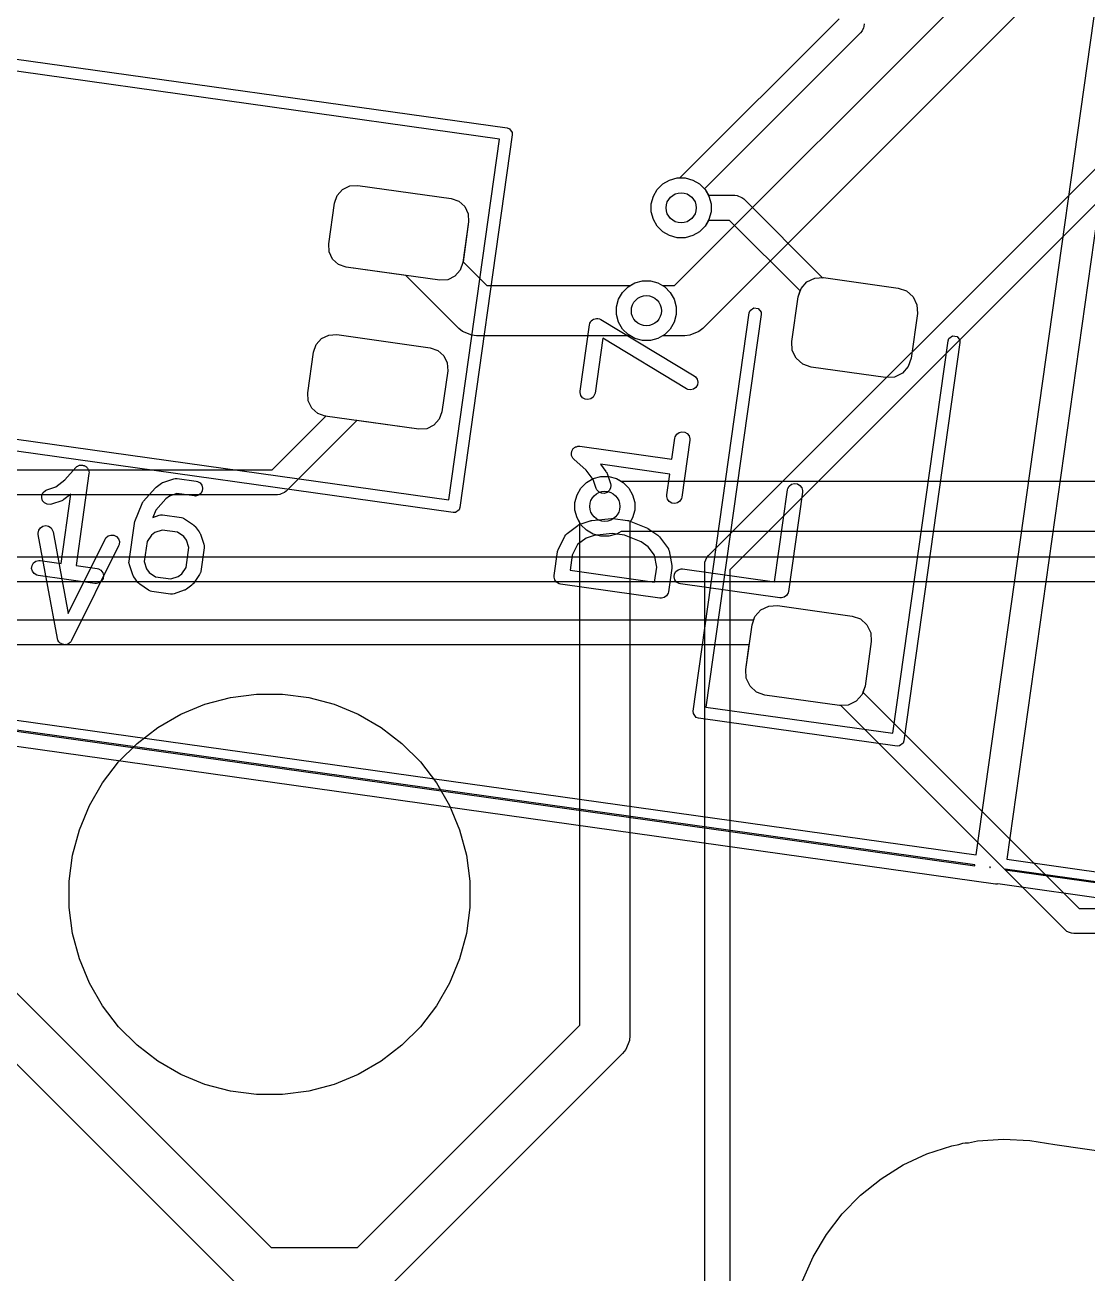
# Model space of a CAD drawing. Header units: millimetres. Extents: x 14 to 286, y -133 to -45.
# Drawn here: x 111.26 to 121.84, y -114.83 to -102.4 of the extents above; entities that cross this region are included whole.
import ezdxf

# ---------------------------------------------------------------- set-up
doc = ezdxf.new("R2010")
doc.units = ezdxf.units.MM
for name, color, linetype, true_color in [('B.Cu', 153, 'CONTINUOUS', 0x4d7fc4), ('B.Mask', 4, 'CONTINUOUS', 0x02ffee), ('B.Silkscreen', 31, 'CONTINUOUS', 0xe8b2a7), ('F.Cu', 13, 'CONTINUOUS', 0xc83434), ('F.Mask', 201, 'CONTINUOUS', 0xd864ff), ('F.Paste', 253, 'CONTINUOUS', 0xb4a09a), ('F.Silkscreen', 41, 'CONTINUOUS', 0xf2eda1), ('User.Drawings', 9, 'CONTINUOUS', 0xc2c2c2)]:
    doc.layers.add(name, color=color, linetype=linetype, true_color=true_color)

msp = doc.modelspace()

# ---------------------------------------------------------------- linework, layer by layer
at = {"layer": 'B.Cu', "linetype": 'CONTINUOUS'}
for p, q in [((117.735546, -104.9943), (121.8351, -100.894746)), ((122.261877, -101.175077), (118.015877, -105.421077)), ((118.072512, -107.684412), (124.573554, -101.183368)), ((124.779789, -101.330688), (118.2859, -107.824576)), ((117.787357, -103.921667), (119.3743, -102.334724)), ((119.603228, -102.455951), (119.587688, -102.474888)), ((119.603234, -102.455946), (119.603228, -102.455951)), ((119.616431, -102.424084), (119.603234, -102.455946)), ((119.621898, -102.410887), (119.616431, -102.424084)), ((119.6243, -102.3865), (119.621898, -102.410886)), ((119.621898, -102.410886), (119.621898, -102.410887)), ((119.587688, -102.474888), (118.032655, -104.029921)), ((117.618572, -103.981094), (117.686395, -103.941936)), ((117.686395, -103.941936), (117.762042, -103.921667)), ((117.762042, -103.921667), (117.787357, -103.921667)), ((117.524036, -104.104295), (117.563194, -104.036472)), ((117.563194, -104.036472), (117.618572, -103.981094)), ((118.032655, -104.029921), (118.039206, -104.036472)), ((118.039206, -104.036472), (118.078364, -104.104295)), ((117.503767, -104.179942), (117.524036, -104.104295)), ((117.503767, -104.258258), (117.503767, -104.179942)), ((118.078364, -104.104295), (118.098633, -104.179942)), ((118.098633, -104.179942), (118.098633, -104.258258)), ((117.524036, -104.333905), (117.503767, -104.258258)), ((118.098633, -104.258258), (118.078364, -104.333905)), ((117.563194, -104.401728), (117.524036, -104.333905)), ((117.618572, -104.457106), (117.563194, -104.401728)), ((118.039206, -104.401728), (117.983828, -104.457106)), ((118.078364, -104.333905), (118.039206, -104.401728)), ((117.686395, -104.496264), (117.618572, -104.457106)), ((117.762042, -104.516533), (117.686395, -104.496264)), ((117.840358, -104.516533), (117.762042, -104.516533)), ((117.916005, -104.496264), (117.840358, -104.516533)), ((117.983828, -104.457106), (117.916005, -104.496264)), ((117.340195, -104.967136), (117.415842, -104.946867)), ((117.415842, -104.946867), (117.494158, -104.946867)), ((117.494158, -104.946867), (117.569805, -104.967136)), ((117.177836, -105.129495), (117.216994, -105.061672)), ((117.216994, -105.061672), (117.272372, -105.006294)), ((117.272372, -105.006294), (117.340195, -104.967136)), ((117.569805, -104.967136), (117.616854, -104.9943)), ((117.616854, -104.9943), (117.735546, -104.9943)), ((117.157567, -105.205142), (117.177836, -105.129495)), ((117.157567, -105.283458), (117.157567, -105.205142)), ((117.177836, -105.359105), (117.157567, -105.283458)), ((117.216994, -105.426928), (117.177836, -105.359105)), ((117.272372, -105.482306), (117.216994, -105.426928)), ((118.015877, -105.421077), (117.977997, -105.452162)), ((117.340195, -105.521464), (117.272372, -105.482306)), ((117.415842, -105.541733), (117.340195, -105.521464)), ((117.494158, -105.541733), (117.415842, -105.541733)), ((117.569805, -105.521464), (117.494158, -105.541733)), ((117.616854, -105.4943), (117.569805, -105.521464)), ((117.8391, -105.4943), (117.616854, -105.4943)), ((117.887873, -105.489496), (117.8391, -105.4943)), ((117.977993, -105.452167), (117.887873, -105.489496)), ((117.977997, -105.452162), (117.977993, -105.452167)), ((116.858272, -106.955394), (116.926095, -106.916236)), ((116.926095, -106.916236), (117.001742, -106.895967)), ((117.001742, -106.895967), (117.080058, -106.895967)), ((117.080058, -106.895967), (117.155705, -106.916236)), ((117.155705, -106.916236), (117.223528, -106.955394)), ((116.763736, -107.078595), (116.802894, -107.010772)), ((116.802894, -107.010772), (116.858272, -106.955394)), ((117.223528, -106.955394), (117.278906, -107.010772)), ((117.278906, -107.010772), (117.318064, -107.078595)), ((116.743467, -107.154242), (116.763736, -107.078595)), ((116.743467, -107.232558), (116.743467, -107.154242)), ((117.318064, -107.078595), (117.338333, -107.154242)), ((117.338333, -107.154242), (117.338333, -107.232558)), ((116.763736, -107.308205), (116.743467, -107.232558)), ((116.7909, -107.355253), (116.763736, -107.308205)), ((117.318064, -107.308205), (117.2909, -107.355253)), ((117.338333, -107.232558), (117.318064, -107.308205)), ((116.7909, -112.363146), (116.7909, -107.355253)), ((117.2909, -107.355253), (117.2909, -112.4667)), ((118.056971, -107.703348), (118.072512, -107.684412)), ((118.0359, -107.7728), (118.038302, -107.748414)), ((118.0359, -115.23706), (118.0359, -107.7728)), ((118.038302, -107.748414), (118.056966, -107.703354)), ((118.056966, -107.703354), (118.056971, -107.703348)), ((118.2859, -107.824576), (118.2859, -115.2458)), ((110.3736, -111.235046), (113.715553, -114.577)), ((113.435224, -115.003777), (109.946823, -111.515377)), ((114.577046, -114.577), (116.7909, -112.363146)), ((117.286096, -112.515473), (117.248767, -112.605593)), ((117.2909, -112.4667), (117.286096, -112.515473)), ((117.217677, -112.643477), (114.9306, -114.930554)), ((117.248762, -112.605597), (117.217677, -112.643477)), ((117.248767, -112.605593), (117.248762, -112.605597)), ((113.715553, -114.577), (114.577046, -114.577))]:
    msp.add_line(p, q, dxfattribs=at)
at = {"layer": 'B.Cu'}
for centre in [(117.8012, -104.2191), (117.455, -105.2443), (117.0409, -107.1934)]:
    msp.add_circle(centre, 0.15, dxfattribs=at)
at = {"layer": 'B.Mask', "linetype": 'CONTINUOUS'}
for p, q in [((112.815519, -109.265286), (113.057217, -109.165171)), ((113.057217, -109.165171), (113.309915, -109.09746)), ((113.309915, -109.09746), (113.56929, -109.063313)), ((113.56929, -109.063313), (113.830902, -109.063313)), ((113.830902, -109.063313), (114.090277, -109.09746)), ((114.090277, -109.09746), (114.342975, -109.165171)), ((114.342975, -109.165171), (114.584673, -109.265286)), ((112.588956, -109.396092), (112.815519, -109.265286)), ((114.584673, -109.265286), (114.811236, -109.396092)), ((112.381404, -109.555351), (112.588956, -109.396092)), ((114.811236, -109.396092), (115.018788, -109.555351)), ((112.196416, -109.740339), (112.381404, -109.555351)), ((115.018788, -109.555351), (115.203776, -109.740339)), ((112.037157, -109.947891), (112.196416, -109.740339)), ((115.203776, -109.740339), (115.363035, -109.947891)), ((111.906351, -110.174454), (112.037157, -109.947891)), ((115.363035, -109.947891), (115.493841, -110.174454)), ((111.806236, -110.416152), (111.906351, -110.174454)), ((115.493841, -110.174454), (115.593956, -110.416152)), ((111.738525, -110.66885), (111.806236, -110.416152)), ((115.593956, -110.416152), (115.661667, -110.66885)), ((111.704378, -110.928225), (111.738525, -110.66885)), ((115.661667, -110.66885), (115.695814, -110.928225)), ((111.704378, -111.189837), (111.704378, -110.928225)), ((115.695814, -110.928225), (115.695814, -111.189837)), ((111.738525, -111.449212), (111.704378, -111.189837)), ((115.695814, -111.189837), (115.661667, -111.449212)), ((111.806236, -111.70191), (111.738525, -111.449212)), ((115.661667, -111.449212), (115.593956, -111.70191)), ((111.906351, -111.943608), (111.806236, -111.70191)), ((115.593956, -111.70191), (115.493841, -111.943608)), ((112.037157, -112.170171), (111.906351, -111.943608)), ((115.493841, -111.943608), (115.363035, -112.170171)), ((112.196416, -112.377723), (112.037157, -112.170171)), ((115.363035, -112.170171), (115.203776, -112.377723)), ((112.381404, -112.562711), (112.196416, -112.377723)), ((115.203776, -112.377723), (115.018788, -112.562711)), ((112.588956, -112.72197), (112.381404, -112.562711)), ((115.018788, -112.562711), (114.811236, -112.72197)), ((112.815519, -112.852776), (112.588956, -112.72197)), ((114.811236, -112.72197), (114.584673, -112.852776)), ((113.057217, -112.952891), (112.815519, -112.852776)), ((114.584673, -112.852776), (114.342975, -112.952891)), ((113.309915, -113.020602), (113.057217, -112.952891)), ((113.56929, -113.054749), (113.309915, -113.020602)), ((114.090277, -113.020602), (113.830902, -113.054749)), ((114.342975, -112.952891), (114.090277, -113.020602)), ((113.830902, -113.054749), (113.56929, -113.054749))]:
    msp.add_line(p, q, dxfattribs=at)
at = {"layer": 'B.Silkscreen', "linetype": 'CONTINUOUS'}
for p, q in [((111.394906, -107.459811), (111.401023, -107.431194)), ((111.401023, -107.431194), (111.417626, -107.407096)), ((111.417626, -107.407096), (111.442186, -107.391186)), ((111.442186, -107.391186), (111.470966, -107.385885)), ((111.470966, -107.385885), (111.499583, -107.392002)), ((111.499583, -107.392002), (111.523681, -107.408605)), ((111.523681, -107.408605), (111.539591, -107.433165)), ((111.539591, -107.433165), (111.543659, -107.447294)), ((111.396139, -107.474462), (111.394906, -107.459811)), ((111.587055, -108.511121), (111.396139, -107.474462)), ((111.543659, -107.447294), (111.693823, -108.262673)), ((111.693823, -108.262673), (112.06292, -107.520271)), ((112.06292, -107.520271), (112.070724, -107.507811)), ((112.070724, -107.507811), (112.092788, -107.488587)), ((112.092788, -107.488587), (112.120528, -107.47927)), ((112.120528, -107.47927), (112.149723, -107.481278)), ((112.149723, -107.481278), (112.175927, -107.494306)), ((112.175927, -107.494306), (112.195151, -107.51637)), ((112.195151, -107.51637), (112.204468, -107.54411)), ((112.204468, -107.54411), (112.20246, -107.573305)), ((112.197236, -107.587048), (111.727973, -108.530926)), ((112.20246, -107.573305), (112.197236, -107.587048)), ((111.591123, -108.52525), (111.587055, -108.511121)), ((111.594035, -108.529746), (111.591123, -108.52525)), ((111.595742, -108.534827), (111.594035, -108.529746)), ((111.601921, -108.541919), (111.595742, -108.534827)), ((111.607033, -108.54981), (111.601921, -108.541919)), ((111.611444, -108.552849), (111.607033, -108.54981)), ((111.614966, -108.556891), (111.611444, -108.552849)), ((111.623391, -108.561079), (111.614966, -108.556891)), ((111.7052, -108.556427), (111.698105, -108.56261)), ((111.713088, -108.551318), (111.7052, -108.556427)), ((111.716125, -108.546908), (111.713088, -108.551318)), ((111.720169, -108.543386), (111.716125, -108.546908)), ((111.727973, -108.530926), (111.720169, -108.543386)), ((111.631131, -108.566412), (111.623391, -108.561079)), ((111.636367, -108.567531), (111.631131, -108.566412)), ((111.64117, -108.569919), (111.636367, -108.567531)), ((111.650556, -108.570564), (111.64117, -108.569919)), ((111.659748, -108.572529), (111.650556, -108.570564)), ((111.665018, -108.571558), (111.659748, -108.572529)), ((111.670365, -108.571926), (111.665018, -108.571558)), ((111.679279, -108.568932), (111.670365, -108.571926)), ((111.688528, -108.567229), (111.679279, -108.568932)), ((111.693023, -108.564316), (111.688528, -108.567229)), ((111.698105, -108.56261), (111.693023, -108.564316)), ((120.608215, -113.537796), (120.632243, -113.533681)), ((120.632243, -113.533681), (120.662864, -113.533485)), ((120.662864, -113.533485), (120.753945, -113.515787)), ((120.753945, -113.515787), (121.013842, -113.497279)), ((121.013842, -113.497279), (121.274075, -113.510233)), ((121.274075, -113.510233), (121.523334, -113.553165)), ((120.013812, -113.755123), (120.250257, -113.645656)), ((120.250257, -113.645656), (120.498173, -113.565488)), ((120.498173, -113.565488), (120.566549, -113.552201)), ((120.566549, -113.552201), (120.608215, -113.537796)), ((121.523334, -113.553165), (121.524118, -113.553198)), ((121.524118, -113.553198), (130.06518, -114.753566)), ((119.792286, -113.892292), (120.013812, -113.755123)), ((119.588909, -114.055162), (119.792286, -113.892292)), ((119.406646, -114.24136), (119.588909, -114.055162)), ((119.248156, -114.448169), (119.406646, -114.24136)), ((119.11575, -114.672575), (119.248156, -114.448169)), ((119.011358, -114.911304), (119.11575, -114.672575))]:
    msp.add_line(p, q, dxfattribs=at)
at = {"layer": 'F.Cu', "linetype": 'CONTINUOUS'}
for p, q in [((117.618572, -103.981094), (117.686395, -103.941936)), ((117.686395, -103.941936), (117.762042, -103.921667)), ((117.762042, -103.921667), (117.840358, -103.921667)), ((117.840358, -103.921667), (117.916005, -103.941936)), ((117.916005, -103.941936), (117.983828, -103.981094)), ((114.373431, -104.095984), (114.426692, -104.036309)), ((114.426692, -104.036309), (114.498737, -104.00156)), ((114.498737, -104.00156), (114.578595, -103.997025)), ((114.578595, -103.997025), (115.509447, -104.127847)), ((117.524036, -104.104295), (117.563194, -104.036472)), ((117.563194, -104.036472), (117.618572, -103.981094)), ((117.983828, -103.981094), (118.039206, -104.036472)), ((118.039206, -104.036472), (118.072478, -104.0941)), ((114.289999, -104.577509), (114.34706, -104.171499)), ((114.34706, -104.171499), (114.373431, -104.095984)), ((115.509447, -104.127847), (115.584962, -104.154219)), ((115.584962, -104.154219), (115.644637, -104.20748)), ((115.644637, -104.20748), (115.679386, -104.279525)), ((117.503767, -104.179942), (117.524036, -104.104295)), ((117.503767, -104.258258), (117.503767, -104.179942)), ((118.072478, -104.0941), (118.3361, -104.0941)), ((118.3361, -104.0941), (118.360486, -104.096502)), ((118.360486, -104.096502), (118.360487, -104.096502)), ((118.360487, -104.096502), (118.373684, -104.101968)), ((118.373684, -104.101968), (118.405546, -104.115166)), ((118.405546, -104.115166), (118.405551, -104.115171)), ((118.405551, -104.115171), (118.424488, -104.130712)), ((118.424488, -104.130712), (119.208788, -104.915012)), ((115.679386, -104.279525), (115.683921, -104.359383)), ((117.524036, -104.333905), (117.503767, -104.258258)), ((115.683921, -104.359383), (115.628176, -104.756023)), ((117.563194, -104.401728), (117.524036, -104.333905)), ((117.618572, -104.457106), (117.563194, -104.401728)), ((118.039206, -104.401728), (117.983828, -104.457106)), ((118.072478, -104.3441), (118.039206, -104.401728)), ((118.284324, -104.3441), (118.072478, -104.3441)), ((118.987012, -105.046788), (118.284324, -104.3441)), ((114.294534, -104.657367), (114.289999, -104.577509)), ((117.686395, -104.496264), (117.618572, -104.457106)), ((117.762042, -104.516533), (117.686395, -104.496264)), ((117.840358, -104.516533), (117.762042, -104.516533)), ((117.916005, -104.496264), (117.840358, -104.516533)), ((117.983828, -104.457106), (117.916005, -104.496264)), ((114.329283, -104.729412), (114.294534, -104.657367)), ((114.388958, -104.782673), (114.329283, -104.729412)), ((114.464473, -104.809045), (114.388958, -104.782673)), ((115.057424, -104.892378), (114.464473, -104.809045)), ((115.628176, -104.756023), (115.866453, -104.9943)), ((115.586123, -105.421076), (115.057424, -104.892378)), ((117.340195, -104.967136), (117.415842, -104.946867)), ((117.415842, -104.946867), (117.494158, -104.946867)), ((117.494158, -104.946867), (117.569805, -104.967136)), ((119.208788, -104.915012), (119.220513, -104.914347)), ((119.220513, -104.914347), (119.963214, -105.018727)), ((115.866453, -104.9943), (117.293146, -104.9943)), ((117.293146, -104.9943), (117.340195, -104.967136)), ((117.569805, -104.967136), (117.637628, -105.006294)), ((117.637628, -105.006294), (117.693006, -105.061672)), ((117.693006, -105.061672), (117.732164, -105.129495)), ((118.966389, -105.105844), (118.987012, -105.046788)), ((119.963214, -105.018727), (120.046097, -105.047671)), ((120.046097, -105.047671), (120.111593, -105.106129)), ((117.732164, -105.129495), (117.752433, -105.205142)), ((118.903761, -105.551464), (118.966389, -105.105844)), ((120.111593, -105.106129), (120.149734, -105.185202)), ((120.149734, -105.185202), (120.154711, -105.272852)), ((117.752433, -105.283458), (117.732164, -105.359105)), ((117.752433, -105.205142), (117.752433, -105.283458)), ((120.154711, -105.272852), (120.092083, -105.718472)), ((115.624002, -105.452162), (115.586123, -105.421076)), ((117.693006, -105.426928), (117.637628, -105.482306)), ((117.732164, -105.359105), (117.693006, -105.426928)), ((114.164672, -105.581386), (114.217933, -105.521711)), ((114.217933, -105.521711), (114.289978, -105.486962)), ((114.289978, -105.486962), (114.369836, -105.482427)), ((114.369836, -105.482427), (115.300688, -105.613249)), ((115.624007, -105.452167), (115.624002, -105.452162)), ((115.714127, -105.489496), (115.624007, -105.452167)), ((115.7629, -105.4943), (115.714127, -105.489496)), ((117.293146, -105.4943), (115.7629, -105.4943)), ((117.340195, -105.521464), (117.293146, -105.4943)), ((117.415842, -105.541733), (117.340195, -105.521464)), ((117.494158, -105.541733), (117.415842, -105.541733)), ((117.569805, -105.521464), (117.494158, -105.541733)), ((117.637628, -105.482306), (117.569805, -105.521464)), ((118.908738, -105.639114), (118.903761, -105.551464)), ((114.08124, -106.062911), (114.138301, -105.656901)), ((114.138301, -105.656901), (114.164672, -105.581386)), ((115.300688, -105.613249), (115.376203, -105.639621)), ((115.376203, -105.639621), (115.435878, -105.692882)), ((115.435878, -105.692882), (115.470627, -105.764927)), ((118.946879, -105.718187), (118.908738, -105.639114)), ((115.470627, -105.764927), (115.475162, -105.844785)), ((119.012375, -105.776645), (118.946879, -105.718187)), ((119.095258, -105.805589), (119.012375, -105.776645)), ((119.837959, -105.909969), (119.095258, -105.805589)), ((120.063139, -105.801355), (120.004681, -105.866851)), ((120.092083, -105.718472), (120.063139, -105.801355)), ((115.475162, -105.844785), (115.418101, -106.250795)), ((119.925608, -105.904992), (119.837959, -105.909969)), ((120.004681, -105.866851), (119.925608, -105.904992)), ((114.085775, -106.142769), (114.08124, -106.062911)), ((114.120524, -106.214814), (114.085775, -106.142769)), ((113.727024, -106.8282), (114.260153, -106.29507)), ((114.180199, -106.268075), (114.120524, -106.214814)), ((114.255714, -106.294447), (114.180199, -106.268075)), ((114.260153, -106.29507), (114.255714, -106.294447)), ((115.418101, -106.250795), (115.39173, -106.32631)), ((114.570139, -106.338636), (113.867188, -107.041588)), ((115.186566, -106.425269), (114.570139, -106.338636)), ((115.266424, -106.420734), (115.186566, -106.425269)), ((115.338469, -106.385985), (115.266424, -106.420734)), ((115.39173, -106.32631), (115.338469, -106.385985)), ((88.9088, -106.8282), (113.727024, -106.8282)), ((116.858272, -106.955394), (116.926095, -106.916236)), ((116.926095, -106.916236), (117.001742, -106.895967)), ((117.001742, -106.895967), (117.080058, -106.895967)), ((117.080058, -106.895967), (117.155705, -106.916236)), ((117.155705, -106.916236), (117.202754, -106.9434)), ((117.202754, -106.9434), (127.467, -106.9434)), ((113.848246, -107.057134), (113.816384, -107.070331)), ((113.848251, -107.057128), (113.848246, -107.057134)), ((113.867188, -107.041588), (113.848251, -107.057128)), ((116.763736, -107.078595), (116.802894, -107.010772)), ((116.802894, -107.010772), (116.858272, -106.955394)), ((113.7788, -107.0782), (88.960577, -107.0782)), ((113.803186, -107.075798), (113.7788, -107.0782)), ((113.803187, -107.075798), (113.803186, -107.075798)), ((113.816384, -107.070331), (113.803187, -107.075798)), ((116.743467, -107.154242), (116.763736, -107.078595)), ((116.743467, -107.232558), (116.743467, -107.154242)), ((116.763736, -107.308205), (116.743467, -107.232558)), ((116.802894, -107.376028), (116.763736, -107.308205)), ((116.858272, -107.431406), (116.802894, -107.376028)), ((116.926095, -107.470564), (116.858272, -107.431406)), ((117.001742, -107.490833), (116.926095, -107.470564)), ((117.080058, -107.490833), (117.001742, -107.490833)), ((117.155705, -107.470564), (117.080058, -107.490833)), ((117.202754, -107.4434), (117.155705, -107.470564)), ((127.363446, -107.4434), (117.202754, -107.4434)), ((109.0887, -107.6951), (125.5482, -107.6951)), ((125.496424, -107.9451), (109.140476, -107.9451)), ((118.673592, -108.187208), (118.761241, -108.182231)), ((118.761241, -108.182231), (119.503942, -108.286611)), ((118.524657, -108.3235), (118.536061, -108.290845)), ((118.536061, -108.290845), (118.594519, -108.225349)), ((118.594519, -108.225349), (118.673592, -108.187208)), ((119.503942, -108.286611), (119.586825, -108.315555)), ((109.4593, -108.3235), (118.524657, -108.3235)), ((119.586825, -108.315555), (119.652321, -108.374013)), ((119.652321, -108.374013), (119.690462, -108.453086)), ((119.695439, -108.540736), (119.632811, -108.986356)), ((119.690462, -108.453086), (119.695439, -108.540736)), ((118.479041, -108.5735), (109.511077, -108.5735)), ((118.444489, -108.819348), (118.479041, -108.5735)), ((118.449466, -108.906998), (118.444489, -108.819348)), ((118.487607, -108.986071), (118.449466, -108.906998)), ((118.553103, -109.044529), (118.487607, -108.986071)), ((118.635986, -109.073473), (118.553103, -109.044529)), ((119.632811, -108.986356), (119.612187, -109.045411)), ((119.612187, -109.045411), (121.765677, -111.1989)), ((119.378687, -109.177853), (118.635986, -109.073473)), ((119.390411, -109.177187), (119.378687, -109.177853)), ((121.625511, -111.412288), (119.390411, -109.177187)), ((121.765677, -111.1989), (137.422041, -111.1989)), ((121.644453, -111.427833), (121.625511, -111.412288)), ((121.644454, -111.427834), (121.644453, -111.427833)), ((121.670849, -111.438766), (121.644454, -111.427834)), ((121.689513, -111.446498), (121.670849, -111.438766)), ((121.689514, -111.446498), (121.689513, -111.446498)), ((121.7139, -111.4489), (121.689514, -111.446498)), ((137.386905, -111.4489), (121.7139, -111.4489))]:
    msp.add_line(p, q, dxfattribs=at)
at = {"layer": 'F.Cu'}
for centre in [(117.8012, -104.2191), (117.455, -105.2443), (117.0409, -107.1934)]:
    msp.add_circle(centre, 0.15, dxfattribs=at)
at = {"layer": 'F.Mask', "linetype": 'CONTINUOUS'}
for p, q in [((114.373431, -104.095984), (114.426692, -104.036309)), ((114.426692, -104.036309), (114.498737, -104.00156)), ((114.498737, -104.00156), (114.578595, -103.997025)), ((114.578595, -103.997025), (115.509447, -104.127847)), ((114.289999, -104.577509), (114.34706, -104.171499)), ((114.34706, -104.171499), (114.373431, -104.095984)), ((115.509447, -104.127847), (115.584962, -104.154219)), ((115.584962, -104.154219), (115.644637, -104.20748)), ((115.644637, -104.20748), (115.679386, -104.279525)), ((115.679386, -104.279525), (115.683921, -104.359383)), ((115.683921, -104.359383), (115.62686, -104.765393)), ((114.294534, -104.657367), (114.289999, -104.577509)), ((114.329283, -104.729412), (114.294534, -104.657367)), ((114.388958, -104.782673), (114.329283, -104.729412)), ((114.464473, -104.809045), (114.388958, -104.782673)), ((115.395325, -104.939867), (114.464473, -104.809045)), ((115.62686, -104.765393), (115.600489, -104.840908)), ((115.475183, -104.935332), (115.395325, -104.939867)), ((115.547228, -104.900583), (115.475183, -104.935332)), ((115.600489, -104.840908), (115.547228, -104.900583)), ((119.053791, -104.957465), (119.132864, -104.919324)), ((119.132864, -104.919324), (119.220513, -104.914347)), ((119.220513, -104.914347), (119.963214, -105.018727)), ((118.966389, -105.105844), (118.995333, -105.022961)), ((118.995333, -105.022961), (119.053791, -104.957465)), ((119.963214, -105.018727), (120.046097, -105.047671)), ((120.046097, -105.047671), (120.111593, -105.106129)), ((118.903761, -105.551464), (118.966389, -105.105844)), ((120.111593, -105.106129), (120.149734, -105.185202)), ((120.149734, -105.185202), (120.154711, -105.272852)), ((120.154711, -105.272852), (120.092083, -105.718472)), ((114.164672, -105.581386), (114.217933, -105.521711)), ((114.217933, -105.521711), (114.289978, -105.486962)), ((114.289978, -105.486962), (114.369836, -105.482427)), ((114.369836, -105.482427), (115.300688, -105.613249)), ((118.908738, -105.639114), (118.903761, -105.551464)), ((114.08124, -106.062911), (114.138301, -105.656901)), ((114.138301, -105.656901), (114.164672, -105.581386)), ((115.300688, -105.613249), (115.376203, -105.639621)), ((115.376203, -105.639621), (115.435878, -105.692882)), ((115.435878, -105.692882), (115.470627, -105.764927)), ((118.946879, -105.718187), (118.908738, -105.639114)), ((115.470627, -105.764927), (115.475162, -105.844785)), ((119.012375, -105.776645), (118.946879, -105.718187)), ((119.095258, -105.805589), (119.012375, -105.776645)), ((119.837959, -105.909969), (119.095258, -105.805589)), ((120.063139, -105.801355), (120.004681, -105.866851)), ((120.092083, -105.718472), (120.063139, -105.801355)), ((115.475162, -105.844785), (115.418101, -106.250795)), ((119.925608, -105.904992), (119.837959, -105.909969)), ((120.004681, -105.866851), (119.925608, -105.904992)), ((114.085775, -106.142769), (114.08124, -106.062911)), ((114.120524, -106.214814), (114.085775, -106.142769)), ((114.180199, -106.268075), (114.120524, -106.214814)), ((114.255714, -106.294447), (114.180199, -106.268075)), ((115.186566, -106.425269), (114.255714, -106.294447)), ((115.418101, -106.250795), (115.39173, -106.32631)), ((115.266424, -106.420734), (115.186566, -106.425269)), ((115.338469, -106.385985), (115.266424, -106.420734)), ((115.39173, -106.32631), (115.338469, -106.385985)), ((118.673592, -108.187208), (118.761241, -108.182231)), ((118.761241, -108.182231), (119.503942, -108.286611)), ((118.507117, -108.373728), (118.536061, -108.290845)), ((118.536061, -108.290845), (118.594519, -108.225349)), ((118.594519, -108.225349), (118.673592, -108.187208)), ((119.503942, -108.286611), (119.586825, -108.315555)), ((118.444489, -108.819348), (118.507117, -108.373728)), ((119.586825, -108.315555), (119.652321, -108.374013)), ((119.652321, -108.374013), (119.690462, -108.453086)), ((119.695439, -108.540736), (119.632811, -108.986356)), ((119.690462, -108.453086), (119.695439, -108.540736)), ((118.449466, -108.906998), (118.444489, -108.819348)), ((118.487607, -108.986071), (118.449466, -108.906998)), ((118.553103, -109.044529), (118.487607, -108.986071)), ((118.635986, -109.073473), (118.553103, -109.044529)), ((119.632811, -108.986356), (119.603867, -109.069239)), ((112.815519, -109.265286), (113.057217, -109.165171)), ((113.057217, -109.165171), (113.309915, -109.09746)), ((113.309915, -109.09746), (113.56929, -109.063313)), ((113.56929, -109.063313), (113.830902, -109.063313)), ((113.830902, -109.063313), (114.090277, -109.09746)), ((114.090277, -109.09746), (114.342975, -109.165171)), ((114.342975, -109.165171), (114.584673, -109.265286)), ((119.378687, -109.177853), (118.635986, -109.073473)), ((119.466336, -109.172876), (119.378687, -109.177853)), ((119.545409, -109.134735), (119.466336, -109.172876)), ((119.603867, -109.069239), (119.545409, -109.134735)), ((112.588956, -109.396092), (112.815519, -109.265286)), ((114.584673, -109.265286), (114.811236, -109.396092)), ((112.381404, -109.555351), (112.588956, -109.396092)), ((114.811236, -109.396092), (115.018788, -109.555351)), ((112.196416, -109.740339), (112.381404, -109.555351)), ((115.018788, -109.555351), (115.203776, -109.740339)), ((112.037157, -109.947891), (112.196416, -109.740339)), ((115.203776, -109.740339), (115.363035, -109.947891)), ((111.906351, -110.174454), (112.037157, -109.947891)), ((115.363035, -109.947891), (115.493841, -110.174454)), ((111.806236, -110.416152), (111.906351, -110.174454)), ((115.493841, -110.174454), (115.593956, -110.416152)), ((111.738525, -110.66885), (111.806236, -110.416152)), ((115.593956, -110.416152), (115.661667, -110.66885)), ((111.704378, -110.928225), (111.738525, -110.66885)), ((115.661667, -110.66885), (115.695814, -110.928225)), ((111.704378, -111.189837), (111.704378, -110.928225)), ((115.695814, -110.928225), (115.695814, -111.189837)), ((111.738525, -111.449212), (111.704378, -111.189837)), ((115.695814, -111.189837), (115.661667, -111.449212)), ((111.806236, -111.70191), (111.738525, -111.449212)), ((115.661667, -111.449212), (115.593956, -111.70191)), ((111.906351, -111.943608), (111.806236, -111.70191)), ((115.593956, -111.70191), (115.493841, -111.943608)), ((112.037157, -112.170171), (111.906351, -111.943608)), ((115.493841, -111.943608), (115.363035, -112.170171)), ((112.196416, -112.377723), (112.037157, -112.170171)), ((115.363035, -112.170171), (115.203776, -112.377723)), ((112.381404, -112.562711), (112.196416, -112.377723)), ((115.203776, -112.377723), (115.018788, -112.562711)), ((112.588956, -112.72197), (112.381404, -112.562711)), ((115.018788, -112.562711), (114.811236, -112.72197)), ((112.815519, -112.852776), (112.588956, -112.72197)), ((114.811236, -112.72197), (114.584673, -112.852776)), ((113.057217, -112.952891), (112.815519, -112.852776)), ((114.584673, -112.852776), (114.342975, -112.952891)), ((113.309915, -113.020602), (113.057217, -112.952891)), ((113.56929, -113.054749), (113.309915, -113.020602)), ((114.090277, -113.020602), (113.830902, -113.054749)), ((114.342975, -112.952891), (114.090277, -113.020602)), ((113.830902, -113.054749), (113.56929, -113.054749))]:
    msp.add_line(p, q, dxfattribs=at)
at = {"layer": 'F.Paste', "linetype": 'CONTINUOUS'}
for p, q in [((114.373431, -104.095984), (114.426692, -104.036309)), ((114.426692, -104.036309), (114.498737, -104.00156)), ((114.498737, -104.00156), (114.578595, -103.997025)), ((114.578595, -103.997025), (115.509447, -104.127847)), ((114.289999, -104.577509), (114.34706, -104.171499)), ((114.34706, -104.171499), (114.373431, -104.095984)), ((115.509447, -104.127847), (115.584962, -104.154219)), ((115.584962, -104.154219), (115.644637, -104.20748)), ((115.644637, -104.20748), (115.679386, -104.279525)), ((115.679386, -104.279525), (115.683921, -104.359383)), ((115.683921, -104.359383), (115.62686, -104.765393)), ((114.294534, -104.657367), (114.289999, -104.577509)), ((114.329283, -104.729412), (114.294534, -104.657367)), ((114.388958, -104.782673), (114.329283, -104.729412)), ((114.464473, -104.809045), (114.388958, -104.782673)), ((115.395325, -104.939867), (114.464473, -104.809045)), ((115.62686, -104.765393), (115.600489, -104.840908)), ((115.475183, -104.935332), (115.395325, -104.939867)), ((115.547228, -104.900583), (115.475183, -104.935332)), ((115.600489, -104.840908), (115.547228, -104.900583)), ((119.053791, -104.957465), (119.132864, -104.919324)), ((119.132864, -104.919324), (119.220513, -104.914347)), ((119.220513, -104.914347), (119.963214, -105.018727)), ((118.966389, -105.105844), (118.995333, -105.022961)), ((118.995333, -105.022961), (119.053791, -104.957465)), ((119.963214, -105.018727), (120.046097, -105.047671)), ((120.046097, -105.047671), (120.111593, -105.106129)), ((118.903761, -105.551464), (118.966389, -105.105844)), ((120.111593, -105.106129), (120.149734, -105.185202)), ((120.149734, -105.185202), (120.154711, -105.272852)), ((120.154711, -105.272852), (120.092083, -105.718472)), ((114.164672, -105.581386), (114.217933, -105.521711)), ((114.217933, -105.521711), (114.289978, -105.486962)), ((114.289978, -105.486962), (114.369836, -105.482427)), ((114.369836, -105.482427), (115.300688, -105.613249)), ((118.908738, -105.639114), (118.903761, -105.551464)), ((114.08124, -106.062911), (114.138301, -105.656901)), ((114.138301, -105.656901), (114.164672, -105.581386)), ((115.300688, -105.613249), (115.376203, -105.639621)), ((115.376203, -105.639621), (115.435878, -105.692882)), ((115.435878, -105.692882), (115.470627, -105.764927)), ((118.946879, -105.718187), (118.908738, -105.639114)), ((115.470627, -105.764927), (115.475162, -105.844785)), ((119.012375, -105.776645), (118.946879, -105.718187)), ((119.095258, -105.805589), (119.012375, -105.776645)), ((119.837959, -105.909969), (119.095258, -105.805589)), ((120.063139, -105.801355), (120.004681, -105.866851)), ((120.092083, -105.718472), (120.063139, -105.801355)), ((115.475162, -105.844785), (115.418101, -106.250795)), ((119.925608, -105.904992), (119.837959, -105.909969)), ((120.004681, -105.866851), (119.925608, -105.904992)), ((114.085775, -106.142769), (114.08124, -106.062911)), ((114.120524, -106.214814), (114.085775, -106.142769)), ((114.180199, -106.268075), (114.120524, -106.214814)), ((114.255714, -106.294447), (114.180199, -106.268075)), ((115.186566, -106.425269), (114.255714, -106.294447)), ((115.418101, -106.250795), (115.39173, -106.32631)), ((115.266424, -106.420734), (115.186566, -106.425269)), ((115.338469, -106.385985), (115.266424, -106.420734)), ((115.39173, -106.32631), (115.338469, -106.385985)), ((118.673592, -108.187208), (118.761241, -108.182231)), ((118.761241, -108.182231), (119.503942, -108.286611)), ((118.507117, -108.373728), (118.536061, -108.290845)), ((118.536061, -108.290845), (118.594519, -108.225349)), ((118.594519, -108.225349), (118.673592, -108.187208)), ((119.503942, -108.286611), (119.586825, -108.315555)), ((118.444489, -108.819348), (118.507117, -108.373728)), ((119.586825, -108.315555), (119.652321, -108.374013)), ((119.652321, -108.374013), (119.690462, -108.453086)), ((119.695439, -108.540736), (119.632811, -108.986356)), ((119.690462, -108.453086), (119.695439, -108.540736)), ((118.449466, -108.906998), (118.444489, -108.819348)), ((118.487607, -108.986071), (118.449466, -108.906998)), ((118.553103, -109.044529), (118.487607, -108.986071)), ((118.635986, -109.073473), (118.553103, -109.044529)), ((119.632811, -108.986356), (119.603867, -109.069239)), ((119.378687, -109.177853), (118.635986, -109.073473)), ((119.466336, -109.172876), (119.378687, -109.177853)), ((119.545409, -109.134735), (119.466336, -109.172876)), ((119.603867, -109.069239), (119.545409, -109.134735))]:
    msp.add_line(p, q, dxfattribs=at)
at = {"layer": 'F.Silkscreen', "linetype": 'CONTINUOUS'}
for p, q in [((108.838921, -102.40775), (116.067878, -103.423713)), ((115.991761, -103.534194), (108.881636, -102.534932)), ((116.067878, -103.423713), (116.08998, -103.431431)), ((116.08998, -103.431431), (116.117617, -103.468106)), ((115.486563, -107.128867), (115.991761, -103.534194)), ((116.118944, -103.491479), (115.597045, -107.204984)), ((116.117617, -103.468106), (116.118944, -103.491479)), ((116.929682, -105.327154), (116.943465, -105.323767)), ((116.943465, -105.323767), (116.957187, -105.320219)), ((116.957187, -105.320219), (116.957648, -105.320283)), ((116.957648, -105.320283), (116.9581, -105.320173)), ((116.9581, -105.320173), (116.972095, -105.322314)), ((116.972095, -105.322314), (116.986166, -105.324292)), ((116.986166, -105.324292), (116.986567, -105.324528)), ((116.986567, -105.324528), (116.987027, -105.324599)), ((116.987027, -105.324599), (117.000289, -105.330946)), ((117.921467, -109.235612), (118.479553, -105.264635)), ((118.598385, -105.281336), (118.048649, -109.192896)), ((118.479553, -105.264635), (118.487271, -105.242533)), ((118.487271, -105.242533), (118.523946, -105.214896)), ((118.523946, -105.214896), (118.569421, -105.221287)), ((118.569421, -105.221287), (118.597058, -105.257963)), ((118.597058, -105.257963), (118.598385, -105.281336)), ((116.794387, -106.04484), (116.887169, -105.384661)), ((116.887169, -105.384661), (116.890632, -105.370372)), ((116.890632, -105.370372), (116.890868, -105.36997)), ((116.890868, -105.36997), (116.890939, -105.369511)), ((116.890939, -105.369511), (116.898283, -105.357383)), ((116.898283, -105.357383), (116.905485, -105.345158)), ((116.905485, -105.345158), (116.905856, -105.344878)), ((116.905856, -105.344878), (116.906098, -105.344479)), ((116.906098, -105.344479), (116.917543, -105.336071)), ((116.917543, -105.336071), (116.928855, -105.327547)), ((116.928855, -105.327547), (116.929305, -105.32743)), ((116.929305, -105.32743), (116.929682, -105.327154)), ((117.000289, -105.330946), (117.930911, -105.89452)), ((117.019879, -105.51817), (116.942927, -106.065716)), ((117.85321, -106.022826), (117.019879, -105.51817)), ((119.910354, -109.454539), (120.460088, -105.542981)), ((120.57892, -105.559681), (120.020836, -109.530656)), ((120.460088, -105.542981), (120.467806, -105.520879)), ((120.467806, -105.520879), (120.504481, -105.493242)), ((120.504481, -105.493242), (120.549956, -105.499633)), ((120.549956, -105.499633), (120.577593, -105.536308)), ((120.577593, -105.536308), (120.57892, -105.559681)), ((117.930911, -105.89452), (117.942681, -105.903332)), ((117.942681, -105.903332), (117.960005, -105.926916)), ((117.960005, -105.926916), (117.966986, -105.955334)), ((116.793777, -106.05953), (116.794387, -106.04484)), ((116.801105, -106.087862), (116.793777, -106.05953)), ((116.942927, -106.065716), (116.939464, -106.080005)), ((117.866473, -106.029173), (117.85321, -106.022826)), ((117.8954, -106.033598), (117.866473, -106.029173)), ((117.923818, -106.026618), (117.8954, -106.033598)), ((117.947402, -106.009293), (117.923818, -106.026618)), ((117.962561, -105.984261), (117.947402, -106.009293)), ((117.966986, -105.955334), (117.962561, -105.984261)), ((116.818716, -106.111232), (116.801105, -106.087862)), ((116.84393, -106.126085), (116.818716, -106.111232)), ((116.872909, -106.130158), (116.84393, -106.126085)), ((116.901241, -106.12283), (116.872909, -106.130158)), ((116.924611, -106.105219), (116.901241, -106.12283)), ((116.939464, -106.080005), (116.924611, -106.105219)), ((109.059577, -106.225613), (115.486563, -107.128867)), ((115.529278, -107.25605), (109.018266, -106.340987)), ((117.708938, -106.722766), (117.738264, -106.514103)), ((117.738264, -106.514103), (117.741727, -106.499814)), ((117.741727, -106.499814), (117.75658, -106.4746)), ((117.75658, -106.4746), (117.77995, -106.456989)), ((117.77995, -106.456989), (117.808282, -106.449662)), ((117.886804, -106.534979), (117.807276, -107.100846)), ((117.808282, -106.449662), (117.837261, -106.453734)), ((117.837261, -106.453734), (117.862475, -106.468587)), ((117.862475, -106.468587), (117.880086, -106.491958)), ((117.880086, -106.491958), (117.887413, -106.520289)), ((117.887413, -106.520289), (117.886804, -106.534979)), ((116.707622, -106.672553), (116.708645, -106.665273)), ((116.709482, -106.679745), (116.707622, -106.672553)), ((116.708221, -106.657941), (116.710661, -106.650929)), ((116.708645, -106.665273), (116.708221, -106.657941)), ((116.709911, -106.687155), (116.709482, -106.679745)), ((116.713109, -106.693769), (116.709911, -106.687155)), ((116.710661, -106.650929), (116.711695, -106.643574)), ((116.711695, -106.643574), (116.715424, -106.637242)), ((116.71495, -106.700885), (116.713109, -106.693769)), ((116.715424, -106.637242), (116.71784, -106.630303)), ((116.71784, -106.630303), (116.72278, -106.624756)), ((116.72278, -106.624756), (116.726548, -106.61836)), ((116.726548, -106.61836), (116.732413, -106.613939)), ((116.732413, -106.613939), (116.737303, -106.60845)), ((116.737303, -106.60845), (116.743989, -106.605216)), ((116.743989, -106.605216), (116.749918, -106.600749)), ((116.749918, -106.600749), (116.757033, -106.598908)), ((116.757033, -106.598908), (116.763648, -106.59571)), ((116.763648, -106.59571), (116.771057, -106.595281)), ((116.771057, -106.595281), (116.77825, -106.593421)), ((116.77825, -106.593421), (116.792783, -106.594024)), ((116.792783, -106.594024), (116.792862, -106.59402)), ((116.792862, -106.59402), (116.792887, -106.594028)), ((116.792887, -106.594028), (116.79294, -106.594031)), ((116.79294, -106.594031), (117.708938, -106.722766)), ((111.662131, -106.929563), (111.771384, -106.806898)), ((111.771384, -106.806898), (111.771423, -106.806861)), ((111.771423, -106.806861), (111.771437, -106.806839)), ((111.771437, -106.806839), (111.771496, -106.806793)), ((111.771496, -106.806793), (111.782192, -106.79693)), ((111.782192, -106.79693), (111.788876, -106.793697)), ((111.788876, -106.793697), (111.794807, -106.789228)), ((111.794807, -106.789228), (111.801922, -106.787387)), ((111.801922, -106.787387), (111.808536, -106.784189)), ((111.808536, -106.784189), (111.815946, -106.78376)), ((111.815946, -106.78376), (111.823139, -106.7819)), ((111.823139, -106.7819), (111.830418, -106.782923)), ((111.830418, -106.782923), (111.83775, -106.782499)), ((111.83775, -106.782499), (111.84476, -106.784938)), ((111.84476, -106.784938), (111.852118, -106.785973)), ((111.852118, -106.785973), (111.858451, -106.789703)), ((111.858451, -106.789703), (111.865388, -106.792118)), ((111.865388, -106.792118), (111.870932, -106.797056)), ((111.870932, -106.797056), (111.877332, -106.800826)), ((111.877332, -106.800826), (111.881754, -106.806694)), ((111.881754, -106.806694), (111.887241, -106.811581)), ((111.887241, -106.811581), (111.890473, -106.818264)), ((111.890473, -106.818264), (111.894943, -106.824196)), ((116.719417, -106.706813), (116.71495, -106.700885)), ((116.722651, -106.7135), (116.719417, -106.706813)), ((116.732516, -106.724195), (116.722651, -106.7135)), ((116.732561, -106.724255), (116.732516, -106.724195)), ((116.732582, -106.724267), (116.732561, -106.724255)), ((116.732619, -106.724307), (116.732582, -106.724267)), ((116.855284, -106.83356), (116.732619, -106.724307)), ((117.688062, -106.871306), (116.998523, -106.774397)), ((116.998523, -106.774397), (117.051668, -106.844924)), ((111.570214, -106.998827), (111.662131, -106.929563)), ((111.901661, -106.867218), (111.772925, -107.783216)), ((111.894943, -106.824196), (111.896783, -106.831312)), ((111.896783, -106.831312), (111.899982, -106.837926)), ((111.899982, -106.837926), (111.90041, -106.845335)), ((111.90041, -106.845335), (111.902271, -106.852528)), ((111.901663, -106.867165), (111.901661, -106.867218)), ((111.901672, -106.86714), (111.901663, -106.867165)), ((111.902271, -106.852528), (111.901667, -106.867061)), ((111.901667, -106.867061), (111.901672, -106.86714)), ((112.645686, -106.95213), (112.746624, -106.918229)), ((112.746624, -106.918229), (112.760954, -106.914936)), ((112.760954, -106.914936), (112.763641, -106.91512)), ((112.763641, -106.91512), (112.766251, -106.914446)), ((112.766251, -106.914446), (112.780941, -106.915056)), ((112.780941, -106.915056), (112.969564, -106.941565)), ((112.969564, -106.941565), (112.983853, -106.945028)), ((116.924549, -106.925477), (116.855284, -106.83356)), ((116.954575, -107.014878), (116.924549, -106.925477)), ((117.051668, -106.844924), (117.05554, -106.851274)), ((117.05554, -106.851274), (117.056844, -106.85277)), ((117.056844, -106.85277), (117.057936, -106.855203)), ((117.057936, -106.855203), (117.059323, -106.857476)), ((117.059323, -106.857476), (117.059818, -106.859393)), ((117.059818, -106.859393), (117.062868, -106.866182)), ((117.062868, -106.866182), (117.096769, -106.967121)), ((117.658736, -107.07997), (117.688062, -106.871306)), ((111.432312, -107.080304), (111.445339, -107.054101)), ((111.445339, -107.054101), (111.467403, -107.034877)), ((111.467403, -107.034877), (111.480815, -107.028853)), ((111.480815, -107.028853), (111.570214, -106.998827)), ((112.445582, -107.142086), (112.559775, -107.013873)), ((112.559775, -107.013873), (112.559814, -107.013836)), ((112.559814, -107.013836), (112.559828, -107.013814)), ((112.559828, -107.013814), (112.565241, -107.008831)), ((112.565241, -107.008831), (112.570583, -107.003905)), ((112.570583, -107.003905), (112.570605, -107.003893)), ((112.570605, -107.003893), (112.570646, -107.003857)), ((112.570646, -107.003857), (112.624429, -106.963329)), ((112.624429, -106.963329), (112.630781, -106.959454)), ((112.630781, -106.959454), (112.632275, -106.958154)), ((112.632275, -106.958154), (112.634705, -106.957062)), ((112.634705, -106.957062), (112.636982, -106.955674)), ((112.636982, -106.955674), (112.6389, -106.955177)), ((112.6389, -106.955177), (112.645686, -106.95213)), ((112.777597, -107.06606), (112.704981, -107.090448)), ((112.948688, -107.090105), (112.777597, -107.06606)), ((112.983853, -106.945028), (113.009068, -106.959881)), ((113.01508, -107.065776), (112.99171, -107.083387)), ((113.009068, -106.959881), (113.026678, -106.983251)), ((113.029933, -107.040562), (113.01508, -107.065776)), ((113.026678, -106.983251), (113.034006, -107.011583)), ((113.034006, -107.011583), (113.029933, -107.040562)), ((116.960599, -107.028289), (116.954575, -107.014878)), ((116.979823, -107.050353), (116.960599, -107.028289)), ((117.006026, -107.06338), (116.979823, -107.050353)), ((117.035221, -107.065389), (117.006026, -107.06338)), ((117.062962, -107.056072), (117.035221, -107.065389)), ((117.085026, -107.036848), (117.062962, -107.056072)), ((117.098053, -107.010645), (117.085026, -107.036848)), ((117.096769, -106.967121), (117.100062, -106.98145)), ((117.100062, -106.98145), (117.098053, -107.010645)), ((111.430303, -107.109499), (111.432312, -107.080304)), ((111.43962, -107.13724), (111.430303, -107.109499)), ((111.458844, -107.159304), (111.43962, -107.13724)), ((111.485047, -107.172331), (111.458844, -107.159304)), ((111.514242, -107.17434), (111.485047, -107.172331)), ((111.528571, -107.171047), (111.514242, -107.17434)), ((111.629511, -107.137146), (111.528571, -107.171047)), ((111.624385, -107.76234), (111.721294, -107.072802)), ((111.636296, -107.134098), (111.629511, -107.137146)), ((111.638215, -107.133602), (111.636296, -107.134098)), ((111.640491, -107.132213), (111.638215, -107.133602)), ((111.642922, -107.131122), (111.640491, -107.132213)), ((111.644415, -107.129821), (111.642922, -107.131122)), ((111.650768, -107.125947), (111.644415, -107.129821)), ((111.721294, -107.072802), (111.650768, -107.125947)), ((112.358403, -107.345823), (112.432068, -107.163829)), ((112.432068, -107.163829), (112.436318, -107.15572)), ((112.436318, -107.15572), (112.436927, -107.153971)), ((112.436927, -107.153971), (112.438026, -107.152461)), ((112.438026, -107.152461), (112.438894, -107.150806)), ((112.438894, -107.150806), (112.440193, -107.149484)), ((112.440193, -107.149484), (112.445582, -107.142086)), ((112.666848, -107.119184), (112.566236, -107.232148)), ((112.704981, -107.090448), (112.666848, -107.119184)), ((112.963379, -107.090715), (112.948688, -107.090105)), ((112.99171, -107.083387), (112.963379, -107.090715)), ((117.658126, -107.09466), (117.658736, -107.07997)), ((117.665454, -107.122992), (117.658126, -107.09466)), ((117.683065, -107.146362), (117.665454, -107.122992)), ((117.708279, -107.161215), (117.683065, -107.146362)), ((117.737258, -107.165288), (117.708279, -107.161215)), ((117.76559, -107.15796), (117.737258, -107.165288)), ((117.78896, -107.140349), (117.76559, -107.15796)), ((117.803813, -107.115135), (117.78896, -107.140349)), ((117.807276, -107.100846), (117.803813, -107.115135)), ((112.566236, -107.232148), (112.537579, -107.302947)), ((112.537579, -107.302947), (112.599295, -107.282219)), ((112.599295, -107.282219), (112.613624, -107.278926)), ((112.613624, -107.278926), (112.616312, -107.27911)), ((112.616312, -107.27911), (112.618922, -107.278436)), ((112.618922, -107.278436), (112.633612, -107.279046)), ((112.633612, -107.279046), (112.822235, -107.305556)), ((112.822235, -107.305556), (112.836524, -107.309019)), ((112.836524, -107.309019), (112.838846, -107.310387)), ((112.838846, -107.310387), (112.84148, -107.31095)), ((112.84148, -107.31095), (112.854347, -107.318065)), ((115.552651, -107.254723), (115.529278, -107.25605)), ((115.552652, -107.254723), (115.552651, -107.254722)), ((115.552651, -107.254722), (115.552651, -107.254723)), ((115.589327, -107.227086), (115.552652, -107.254723)), ((115.597045, -107.204984), (115.589327, -107.227086)), ((116.910984, -107.334188), (117.106234, -107.313542)), ((117.106234, -107.313542), (117.108797, -107.313523)), ((117.108797, -107.313523), (117.109867, -107.313247)), ((117.109867, -107.313247), (117.11539, -107.313475)), ((117.11539, -107.313475), (117.120936, -107.313436)), ((117.120936, -107.313436), (117.121998, -107.313749)), ((117.121998, -107.313749), (117.124558, -107.313856)), ((117.124558, -107.313856), (117.266024, -107.333737)), ((112.300635, -107.74077), (112.353654, -107.363525)), ((112.353654, -107.363525), (112.354257, -107.361032)), ((112.354249, -107.359927), (112.355812, -107.354617)), ((112.354257, -107.361032), (112.354249, -107.359927)), ((112.355812, -107.354617), (112.357117, -107.349236)), ((112.357117, -107.349236), (112.357678, -107.348282)), ((112.357678, -107.348282), (112.358403, -107.345823)), ((112.630268, -107.43005), (112.557651, -107.454439)), ((112.783824, -107.451631), (112.630268, -107.43005)), ((112.854347, -107.318065), (112.94203, -107.378475)), ((112.94203, -107.378475), (112.947715, -107.383277)), ((112.947715, -107.383277), (112.949421, -107.384282)), ((112.949421, -107.384282), (112.951222, -107.386239)), ((112.951222, -107.386239), (112.953262, -107.387962)), ((112.953262, -107.387962), (112.95434, -107.389626)), ((112.95434, -107.389626), (112.959378, -107.3951)), ((112.959378, -107.3951), (112.999906, -107.448883)), ((116.66523, -107.463832), (116.772796, -107.382776)), ((116.772796, -107.382776), (116.779146, -107.378903)), ((116.779146, -107.378903), (116.780642, -107.3776)), ((116.780642, -107.3776), (116.783075, -107.376507)), ((116.783075, -107.376507), (116.785348, -107.375121)), ((116.785348, -107.375121), (116.787265, -107.374625)), ((116.787265, -107.374625), (116.794054, -107.371576)), ((116.794054, -107.371576), (116.894993, -107.337675)), ((116.894993, -107.337675), (116.896106, -107.337419)), ((116.896106, -107.337419), (116.896585, -107.337159)), ((116.896585, -107.337159), (116.902979, -107.335839)), ((116.902979, -107.335839), (116.909322, -107.334382)), ((116.909322, -107.334382), (116.909863, -107.334419)), ((116.909863, -107.334419), (116.910984, -107.334188)), ((117.266024, -107.333737), (117.268516, -107.33434)), ((117.268516, -107.33434), (117.269623, -107.334332)), ((117.269623, -107.334332), (117.274936, -107.335897)), ((117.274936, -107.335897), (117.280313, -107.3372)), ((117.280313, -107.3372), (117.281265, -107.33776)), ((117.281265, -107.33776), (117.283727, -107.338486)), ((117.283727, -107.338486), (117.465721, -107.412151)), ((117.465721, -107.412151), (117.466735, -107.412682)), ((117.466735, -107.412682), (117.467266, -107.412796)), ((117.467266, -107.412796), (117.472985, -107.415958)), ((117.472985, -107.415958), (117.478744, -107.418977)), ((117.478744, -107.418977), (117.479129, -107.419355)), ((117.479129, -107.419355), (117.480133, -107.419911)), ((117.480133, -107.419911), (117.567816, -107.480321)), ((112.479847, -107.543401), (112.451639, -107.744113)), ((112.523307, -107.480319), (112.479847, -107.543401)), ((112.557651, -107.454439), (112.523307, -107.480319)), ((112.846906, -107.495091), (112.783824, -107.451631)), ((112.872786, -107.529435), (112.846906, -107.495091)), ((112.897174, -107.602051), (112.872786, -107.529435)), ((112.999906, -107.448883), (113.00378, -107.455235)), ((113.00378, -107.455235), (113.005081, -107.456729)), ((113.005081, -107.456729), (113.006172, -107.459159)), ((113.006172, -107.459159), (113.007561, -107.461436)), ((113.007561, -107.461436), (113.008057, -107.463354)), ((113.008057, -107.463354), (113.011105, -107.47014)), ((113.011105, -107.47014), (113.045006, -107.571078)), ((116.576171, -107.62518), (116.643208, -107.490341)), ((116.643208, -107.490341), (116.651012, -107.477881)), ((116.651012, -107.477881), (116.653043, -107.476111)), ((116.653043, -107.476111), (116.654411, -107.473789)), ((116.654411, -107.473789), (116.66523, -107.463832)), ((116.853349, -107.509894), (116.769641, -107.572973)), ((116.934945, -107.48249), (116.853349, -107.509894)), ((117.112825, -107.46368), (116.934945, -107.48249)), ((117.236004, -107.480991), (117.112825, -107.46368)), ((117.401811, -107.548104), (117.236004, -107.480991)), ((117.472692, -107.596938), (117.401811, -107.548104)), ((117.567816, -107.480321), (117.573498, -107.48512)), ((117.573498, -107.48512), (117.575207, -107.486127)), ((117.575207, -107.486127), (117.577012, -107.488088)), ((117.577012, -107.488088), (117.579048, -107.489808)), ((117.579048, -107.489808), (117.580125, -107.491471)), ((117.580125, -107.491471), (117.585164, -107.496946)), ((117.585164, -107.496946), (117.66622, -107.604512)), ((112.868966, -107.802765), (112.897174, -107.602051)), ((113.048179, -107.605395), (113.015043, -107.841173)), ((113.045006, -107.571078), (113.048299, -107.585408)), ((113.048299, -107.585408), (113.048113, -107.588098)), ((113.048113, -107.588098), (113.048788, -107.590705)), ((113.048788, -107.590705), (113.048179, -107.605395)), ((116.535922, -107.883909), (116.569059, -107.648131)), ((116.569059, -107.648131), (116.570811, -107.640901)), ((116.570811, -107.640901), (116.570947, -107.638924)), ((116.570947, -107.638924), (116.571894, -107.636431)), ((116.571894, -107.636431), (116.572522, -107.633842)), ((116.572522, -107.633842), (116.573527, -107.632135)), ((116.573527, -107.632135), (116.576171, -107.62518)), ((116.715905, -107.68106), (116.6949, -107.830514)), ((116.769641, -107.572973), (116.715905, -107.68106)), ((117.535769, -107.680644), (117.472692, -107.596938)), ((117.557633, -107.799355), (117.535769, -107.680644)), ((117.66622, -107.604512), (117.673875, -107.617064)), ((117.673875, -107.617064), (117.674549, -107.619672)), ((117.674549, -107.619672), (117.676015, -107.621935)), ((117.676015, -107.621935), (117.680083, -107.636064)), ((117.680083, -107.636064), (117.707357, -107.784158)), ((111.330404, -107.811537), (111.334477, -107.782558)), ((111.337732, -107.839869), (111.330404, -107.811537)), ((111.334477, -107.782558), (111.34933, -107.757344)), ((111.34933, -107.757344), (111.3727, -107.739733)), ((111.3727, -107.739733), (111.401032, -107.732405)), ((111.401032, -107.732405), (111.415722, -107.733015)), ((111.415722, -107.733015), (111.624385, -107.76234)), ((111.772925, -107.783216), (111.981589, -107.812542)), ((111.981589, -107.812542), (111.995878, -107.816005)), ((112.300025, -107.75546), (112.300635, -107.74077)), ((112.300699, -107.758069), (112.300025, -107.75546)), ((112.300515, -107.760757), (112.300699, -107.758069)), ((112.303808, -107.775087), (112.300515, -107.760757)), ((112.337709, -107.876025), (112.303808, -107.775087)), ((112.451639, -107.744113), (112.476028, -107.816729)), ((112.825506, -107.865846), (112.868966, -107.802765)), ((117.536628, -107.948812), (117.557633, -107.799355)), ((117.707867, -107.80818), (117.67473, -108.043958)), ((117.707357, -107.784158), (117.707981, -107.791577)), ((117.708175, -107.80075), (117.707867, -107.80818)), ((117.707981, -107.791577), (117.708476, -107.79349)), ((117.70859, -107.798809), (117.708175, -107.80075)), ((117.708476, -107.79349), (117.708365, -107.796146)), ((117.708365, -107.796146), (117.70859, -107.798809)), ((111.355343, -107.863239), (111.337732, -107.839869)), ((111.380557, -107.878092), (111.355343, -107.863239)), ((111.394846, -107.881555), (111.380557, -107.878092)), ((111.960713, -107.961082), (111.394846, -107.881555)), ((111.995878, -107.816005), (112.021092, -107.830858)), ((112.027105, -107.936753), (112.003735, -107.954364)), ((112.021092, -107.830858), (112.038703, -107.854228)), ((112.041958, -107.911539), (112.027105, -107.936753)), ((112.038703, -107.854228), (112.04603, -107.88256)), ((112.04603, -107.88256), (112.041958, -107.911539)), ((112.340758, -107.882815), (112.337709, -107.876025)), ((112.341254, -107.88473), (112.340758, -107.882815)), ((112.342638, -107.887), (112.341254, -107.88473)), ((112.343733, -107.889437), (112.342638, -107.887)), ((112.345037, -107.890933), (112.343733, -107.889437)), ((112.348909, -107.897283), (112.345037, -107.890933)), ((112.389438, -107.951066), (112.348909, -107.897283)), ((112.476028, -107.816729), (112.501907, -107.851072)), ((112.501907, -107.851072), (112.56499, -107.894534)), ((112.56499, -107.894534), (112.718546, -107.916115)), ((112.718546, -107.916115), (112.791162, -107.891726)), ((112.791162, -107.891726), (112.825506, -107.865846)), ((113.002534, -107.873286), (112.942124, -107.96097)), ((113.009649, -107.860419), (113.002534, -107.873286)), ((113.010212, -107.857784), (113.009649, -107.860419)), ((113.01158, -107.855462), (113.010212, -107.857784)), ((113.015043, -107.841173), (113.01158, -107.855462)), ((116.535312, -107.898599), (116.535922, -107.883909)), ((116.54264, -107.926931), (116.535312, -107.898599)), ((116.560251, -107.950301), (116.54264, -107.926931)), ((116.6949, -107.830514), (117.536628, -107.948812)), ((111.975403, -107.961692), (111.960713, -107.961082)), ((112.003735, -107.954364), (111.975403, -107.961692)), ((112.394474, -107.956538), (112.389438, -107.951066)), ((112.395552, -107.958202), (112.394474, -107.956538)), ((112.397588, -107.959922), (112.395552, -107.958202)), ((112.399394, -107.961884), (112.397588, -107.959922)), ((112.401101, -107.962889), (112.399394, -107.961884)), ((112.406784, -107.96769), (112.401101, -107.962889)), ((112.494468, -108.028101), (112.406784, -107.96769)), ((112.507335, -108.035216), (112.494468, -108.028101)), ((112.509969, -108.035779), (112.507335, -108.035216)), ((112.512292, -108.037147), (112.509969, -108.035779)), ((112.526581, -108.04061), (112.512292, -108.037147)), ((112.715203, -108.067119), (112.526581, -108.04061)), ((112.850459, -108.030045), (112.749519, -108.063946)), ((112.857247, -108.026995), (112.850459, -108.030045)), ((112.859164, -108.0265), (112.857247, -108.026995)), ((112.861437, -108.025113), (112.859164, -108.0265)), ((112.86387, -108.024021), (112.861437, -108.025113)), ((112.865364, -108.022718), (112.86387, -108.024021)), ((112.871717, -108.018845), (112.865364, -108.022718)), ((112.9255, -107.978316), (112.871717, -108.018845)), ((112.930975, -107.973276), (112.9255, -107.978316)), ((112.932636, -107.972201), (112.930975, -107.973276)), ((112.934353, -107.970167), (112.932636, -107.972201)), ((112.936318, -107.96836), (112.934353, -107.970167)), ((112.937324, -107.966651), (112.936318, -107.96836)), ((112.942124, -107.96097), (112.937324, -107.966651)), ((116.585465, -107.965154), (116.560251, -107.950301)), ((116.599754, -107.968617), (116.585465, -107.965154)), ((117.590022, -108.10779), (116.599754, -107.968617)), ((117.671267, -108.058247), (117.656414, -108.083461)), ((117.67473, -108.043958), (117.671267, -108.058247)), ((112.729894, -108.067729), (112.715203, -108.067119)), ((112.732503, -108.067054), (112.729894, -108.067729)), ((112.73519, -108.067239), (112.732503, -108.067054)), ((112.749519, -108.063946), (112.73519, -108.067239)), ((117.604712, -108.1084), (117.590022, -108.10779)), ((117.633044, -108.101072), (117.604712, -108.1084)), ((117.656414, -108.083461), (117.633044, -108.101072)), ((117.922794, -109.258985), (117.921467, -109.235612)), ((117.950431, -109.29566), (117.922794, -109.258985)), ((117.972533, -109.303378), (117.950431, -109.29566)), ((119.95307, -109.581722), (117.972533, -109.303378)), ((118.048649, -109.192896), (119.910354, -109.454539)), ((120.013118, -109.552758), (119.976443, -109.580395)), ((120.020836, -109.530656), (120.013118, -109.552758)), ((119.976443, -109.580395), (119.95307, -109.581722))]:
    msp.add_line(p, q, dxfattribs=at)
at = {"layer": 'User.Drawings', "linetype": 'CONTINUOUS'}
for p, q in [((120.741468, -110.666469), (123.356371, -92.060459)), ((123.659274, -92.102917), (121.044355, -110.709037)), ((118.731332, -107.94638), (118.860068, -107.030382)), ((118.860068, -107.030382), (118.863531, -107.016093)), ((118.863531, -107.016093), (118.878384, -106.990879)), ((119.008608, -107.051258), (118.869435, -108.041526)), ((118.878384, -106.990879), (118.901754, -106.973268)), ((118.901754, -106.973268), (118.930086, -106.96594)), ((118.930086, -106.96594), (118.959065, -106.970013)), ((118.959065, -106.970013), (118.984279, -106.984866)), ((118.984279, -106.984866), (119.00189, -107.008236)), ((119.00189, -107.008236), (119.009218, -107.036568)), ((119.009218, -107.036568), (119.008608, -107.051258)), ((117.730017, -107.896167), (117.73409, -107.867188)), ((117.737345, -107.924499), (117.730017, -107.896167)), ((117.73409, -107.867188), (117.748943, -107.841974)), ((117.754956, -107.947869), (117.737345, -107.924499)), ((117.748943, -107.841974), (117.772313, -107.824363)), ((117.772313, -107.824363), (117.800645, -107.817035)), ((117.800645, -107.817035), (117.815335, -107.817645)), ((117.815335, -107.817645), (118.731332, -107.94638)), ((102.179762, -108.057791), (120.741468, -110.666469)), ((117.78017, -107.962722), (117.754956, -107.947869)), ((117.794459, -107.966185), (117.78017, -107.962722)), ((118.784727, -108.105358), (117.794459, -107.966185)), ((118.865972, -108.055815), (118.851119, -108.081029)), ((118.869435, -108.041526), (118.865972, -108.055815)), ((118.799417, -108.105968), (118.784727, -108.105358)), ((118.827749, -108.09864), (118.799417, -108.105968)), ((118.851119, -108.081029), (118.827749, -108.09864)), ((106.868952, -108.829046), (120.726, -110.776526)), ((120.727551, -110.765496), (106.870503, -108.818014)), ((120.933742, -110.957197), (106.848076, -108.977586)), ((120.726, -110.776526), (120.727551, -110.765496)), ((120.876091, -110.786371), (120.87518, -110.792847)), ((120.87518, -110.792847), (120.880988, -110.793664)), ((120.881898, -110.787188), (120.876091, -110.786371)), ((120.880988, -110.793664), (120.881898, -110.787188)), ((121.044355, -110.709037), (139.606075, -113.317716)), ((121.030438, -110.808064), (121.029528, -110.81454)), ((121.029528, -110.81454), (139.591247, -113.423219)), ((139.592158, -113.416743), (121.030438, -110.808064)), ((120.948421, -110.957805), (120.933742, -110.957197)), ((120.948432, -110.957807), (120.948421, -110.957805)), ((120.956424, -110.955739), (120.948432, -110.957807)), ((139.644642, -113.582197), (120.956424, -110.955739))]:
    msp.add_line(p, q, dxfattribs=at)

doc.saveas('drawing.dxf')
